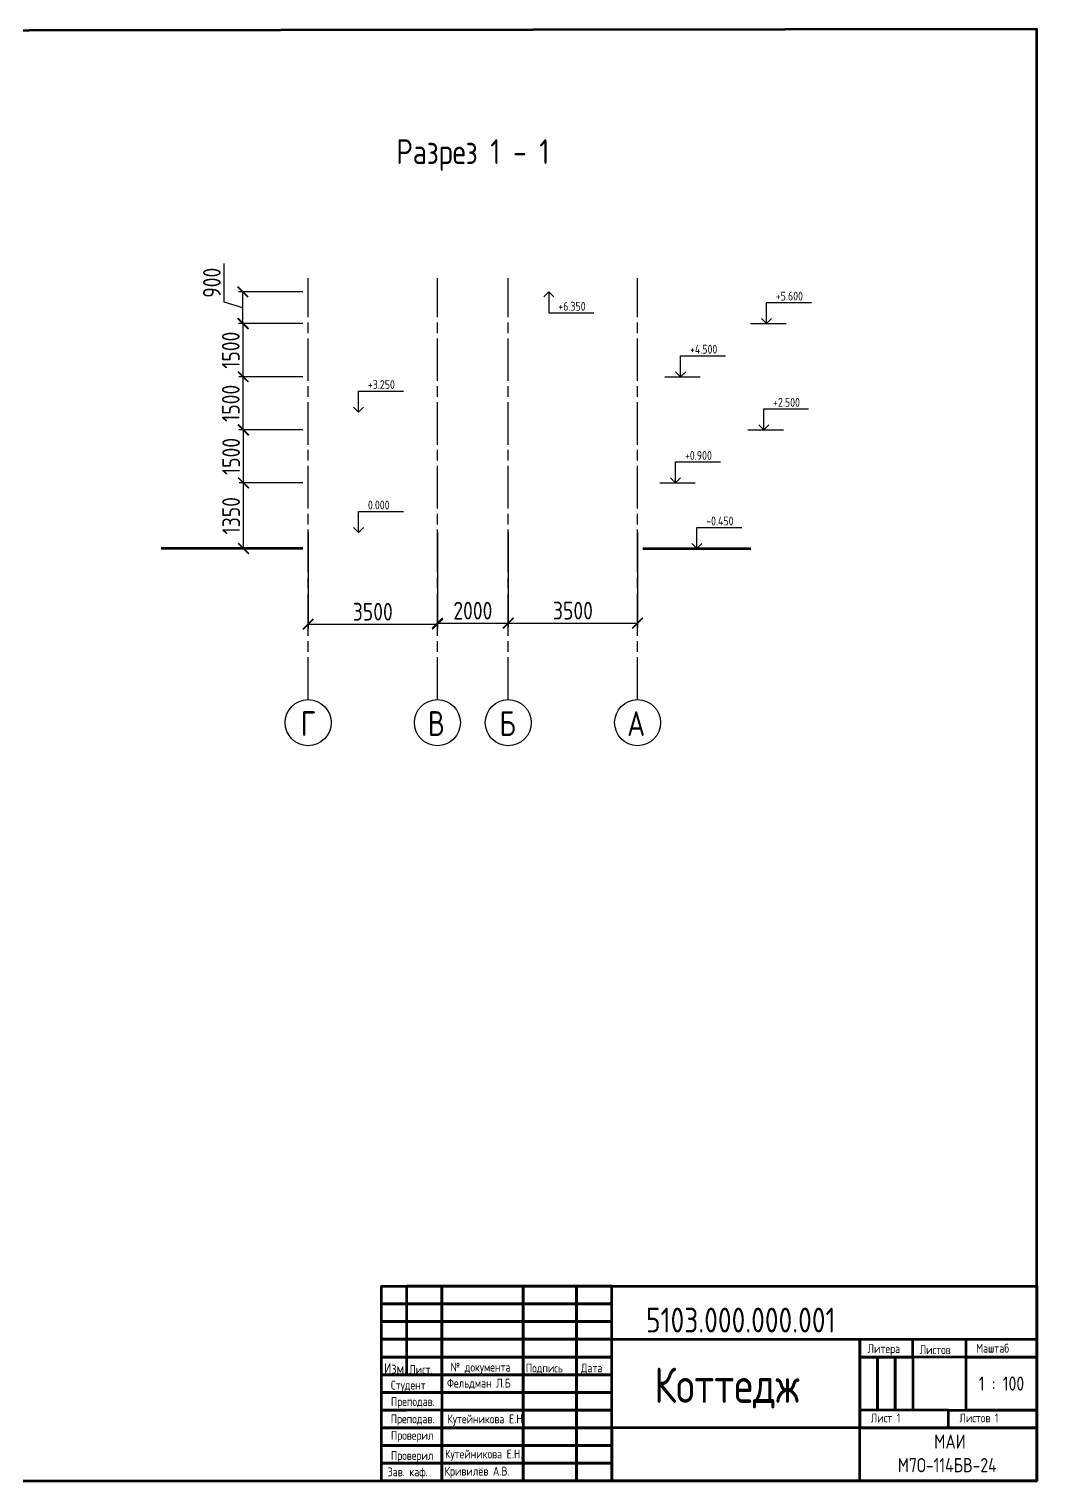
# Paper-space layout 'A2' of a CAD drawing. Header units: millimetres. Extents: x 20 to 589, y 5 to 415.
# Drawn here: x 304.5 to 589, y 5 to 415 of the extents above; entities that cross this region are included whole.
import ezdxf

# ---------------------------------------------------------------- set-up
doc = ezdxf.new("R2010")
doc.units = ezdxf.units.MM
doc.linetypes.add('AM_ISO08W050', pattern=[18, 12, -1.5, 3, -1.5])
for name, color, linetype, lineweight in [('MD_Штриховка', 7, 'Continuous', 25), ('Красный', 1, 'AM_ISO08W050', 30), ('Основная', 5, 'Continuous', 70), ('Основной', 5, 'Continuous', 70), ('Размеры', 3, 'Continuous', 30), ('Текст', 7, 'Continuous', 20)]:
    doc.layers.add(name, color=color, linetype=linetype, lineweight=lineweight)
doc.styles.get("Standard").update_dxf_attribs({"font": 'arial.ttf'})
doc.styles.add('ГОСТ', font='GOST_A.TTF')
doc.dimstyles.new('Apx$0', dxfattribs={"dimtxt": 5, "dimasz": 3, "dimexe": 1.25, "dimexo": 0, "dimgap": 1, "dimtad": 1, "dimdsep": 46, "dimtxsty": 'ГОСТ', "dimblk": 'ARCHTICK', "dimcen": 5, "dimclrd": 256, "dimclre": 256, "dimclrt": 256, "dimadec": 0, "dimazin": 2, "dimtp": 0.1, "dimtm": 0.1, "dimtfac": 0.71, "dimtmove": 1, "dimatfit": 3, "dimldrblk": 'NONE', "dimfxl": 1, "dimlwd": -1, "dimlwe": -1, "dimarcsym": 0})

# ---------------------------------------------------------------- blocks, each defined once
blk = doc.blocks.new('_ArchTick')
at = {"color": 0, "linetype": 'ByBlock', "const_width": 0.15}
blk.add_lwpolyline([(-0.5, -0.5), (0.5, 0.5)], dxfattribs=at)
blk = doc.blocks.new('*D40')
at = {"layer": 'Defpoints', "color": 0, "transparency": 16777216}
for p in [(383.27, 272.81), (419.77, 272.81), (419.77, 246.96)]:
    blk.add_point(p, dxfattribs=at)
at = {"layer": 'Размеры', "transparency": 16777216}
for p, q in [((383.27, 272.81), (383.27, 245.71)), ((419.77, 272.81), (419.77, 245.71)), ((383.27, 246.96), (419.77, 246.96))]:
    blk.add_line(p, q, dxfattribs=at)
at = {"layer": 'Размеры', "transparency": 16777216, "xscale": 3, "yscale": 3, "zscale": 3, "rotation": 180}
blk.add_blockref('_ArchTick', (383.27, 246.96), dxfattribs=at)
at = {"layer": 'Размеры', "transparency": 16777216, "xscale": 3, "yscale": 3, "zscale": 3}
blk.add_blockref('_ArchTick', (419.77, 246.96), dxfattribs=at)
at = {"layer": 'Размеры', "transparency": 16777216, "insert": (401.52, 250.46), "char_height": 5, "attachment_point": 5, "style": 'ГОСТ'}
blk.add_mtext('3500', dxfattribs=at)
blk = doc.blocks.new('_None')
blk = doc.blocks.new('*D41')
at = {"layer": 'Defpoints', "color": 0, "transparency": 16777216}
for p in [(419.77, 272.81), (439.77, 272.81), (439.77, 247.26)]:
    blk.add_point(p, dxfattribs=at)
at = {"layer": 'Размеры', "transparency": 16777216}
for p, q in [((419.77, 272.81), (419.77, 246.01)), ((439.77, 272.81), (439.77, 246.01)), ((419.77, 247.26), (439.77, 247.26))]:
    blk.add_line(p, q, dxfattribs=at)
at = {"layer": 'Размеры', "transparency": 16777216, "xscale": 3, "yscale": 3, "zscale": 3, "rotation": 180}
blk.add_blockref('_ArchTick', (419.77, 247.26), dxfattribs=at)
at = {"layer": 'Размеры', "transparency": 16777216, "xscale": 3, "yscale": 3, "zscale": 3}
blk.add_blockref('_ArchTick', (439.77, 247.26), dxfattribs=at)
at = {"layer": 'Размеры', "transparency": 16777216, "insert": (429.77, 250.76), "char_height": 5, "attachment_point": 5, "style": 'ГОСТ'}
blk.add_mtext('2000', dxfattribs=at)
blk = doc.blocks.new('*D42')
at = {"layer": 'Defpoints', "color": 0, "transparency": 16777216}
for p in [(439.77, 272.81), (476.27, 272.81), (476.27, 247.26)]:
    blk.add_point(p, dxfattribs=at)
at = {"layer": 'Размеры', "transparency": 16777216}
for p, q in [((439.77, 272.81), (439.77, 246.01)), ((476.27, 272.81), (476.27, 246.01)), ((439.77, 247.26), (476.27, 247.26))]:
    blk.add_line(p, q, dxfattribs=at)
at = {"layer": 'Размеры', "transparency": 16777216, "xscale": 3, "yscale": 3, "zscale": 3, "rotation": 180}
blk.add_blockref('_ArchTick', (439.77, 247.26), dxfattribs=at)
at = {"layer": 'Размеры', "transparency": 16777216, "xscale": 3, "yscale": 3, "zscale": 3}
blk.add_blockref('_ArchTick', (476.27, 247.26), dxfattribs=at)
at = {"layer": 'Размеры', "transparency": 16777216, "insert": (458.02, 250.76), "char_height": 5, "attachment_point": 5, "style": 'ГОСТ'}
blk.add_mtext('3500', dxfattribs=at)
blk = doc.blocks.new('*D43')
at = {"layer": 'Defpoints', "color": 0, "transparency": 16777216}
for p in [(365.04, 286.81), (381.77, 286.81), (381.77, 268.31)]:
    blk.add_point(p, dxfattribs=at)
at = {"layer": 'Размеры', "transparency": 16777216}
for p, q in [((381.77, 286.81), (363.79, 286.81)), ((365.04, 268.31), (365.04, 286.81)), ((381.77, 268.31), (363.79, 268.31))]:
    blk.add_line(p, q, dxfattribs=at)
at = {"layer": 'Размеры', "transparency": 16777216, "xscale": 3, "yscale": 3, "zscale": 3}
for p, rotation in [((365.04, 286.81), 90), ((365.04, 268.31), 270)]:
    blk.add_blockref('_ArchTick', p, dxfattribs=dict(at, rotation=rotation))
at = {"layer": 'Размеры', "transparency": 16777216, "insert": (361.54, 277.56), "char_height": 5, "attachment_point": 5, "rotation": 90, "style": 'ГОСТ'}
blk.add_mtext('1350', dxfattribs=at)
blk = doc.blocks.new('*D44')
at = {"layer": 'Defpoints', "color": 0, "transparency": 16777216}
for p in [(365.04, 301.81), (381.77, 301.81), (381.77, 286.81)]:
    blk.add_point(p, dxfattribs=at)
at = {"layer": 'Размеры', "transparency": 16777216}
for p, q in [((381.77, 301.81), (363.79, 301.81)), ((365.04, 286.81), (365.04, 301.81)), ((381.77, 286.81), (363.79, 286.81))]:
    blk.add_line(p, q, dxfattribs=at)
at = {"layer": 'Размеры', "transparency": 16777216, "xscale": 3, "yscale": 3, "zscale": 3}
for p, rotation in [((365.04, 301.81), 90), ((365.04, 286.81), 270)]:
    blk.add_blockref('_ArchTick', p, dxfattribs=dict(at, rotation=rotation))
at = {"layer": 'Размеры', "transparency": 16777216, "insert": (361.54, 294.31), "char_height": 5, "attachment_point": 5, "rotation": 90, "style": 'ГОСТ'}
blk.add_mtext('1500', dxfattribs=at)
blk = doc.blocks.new('*D45')
at = {"layer": 'Defpoints', "color": 0, "transparency": 16777216}
for p in [(364.95, 316.81), (381.77, 316.81), (381.77, 301.81)]:
    blk.add_point(p, dxfattribs=at)
at = {"layer": 'Размеры', "transparency": 16777216}
for p, q in [((381.77, 316.81), (363.7, 316.81)), ((364.95, 301.81), (364.95, 316.81)), ((381.77, 301.81), (363.7, 301.81))]:
    blk.add_line(p, q, dxfattribs=at)
at = {"layer": 'Размеры', "transparency": 16777216, "xscale": 3, "yscale": 3, "zscale": 3}
for p, rotation in [((364.95, 316.81), 90), ((364.95, 301.81), 270)]:
    blk.add_blockref('_ArchTick', p, dxfattribs=dict(at, rotation=rotation))
at = {"layer": 'Размеры', "transparency": 16777216, "insert": (361.44, 309.31), "char_height": 5, "attachment_point": 5, "rotation": 90, "style": 'ГОСТ'}
blk.add_mtext('1500', dxfattribs=at)
blk = doc.blocks.new('*D46')
at = {"layer": 'Defpoints', "color": 0, "transparency": 16777216}
for p in [(364.95, 331.81), (381.77, 331.81), (381.77, 316.81)]:
    blk.add_point(p, dxfattribs=at)
at = {"layer": 'Размеры', "transparency": 16777216}
for p, q in [((381.77, 331.81), (363.7, 331.81)), ((364.95, 316.81), (364.95, 331.81)), ((381.77, 316.81), (363.7, 316.81))]:
    blk.add_line(p, q, dxfattribs=at)
at = {"layer": 'Размеры', "transparency": 16777216, "xscale": 3, "yscale": 3, "zscale": 3}
for p, rotation in [((364.95, 331.81), 90), ((364.95, 316.81), 270)]:
    blk.add_blockref('_ArchTick', p, dxfattribs=dict(at, rotation=rotation))
at = {"layer": 'Размеры', "transparency": 16777216, "insert": (361.44, 324.31), "char_height": 5, "attachment_point": 5, "rotation": 90, "style": 'ГОСТ'}
blk.add_mtext('1500', dxfattribs=at)
blk = doc.blocks.new('*D47')
at = {"layer": 'Defpoints', "color": 0, "transparency": 16777216}
for p in [(364.85, 340.81), (381.77, 340.81), (381.77, 331.81)]:
    blk.add_point(p, dxfattribs=at)
at = {"layer": 'Размеры', "transparency": 16777216}
for p, q in [((359.6, 337.89), (359.6, 348.82)), ((381.77, 340.81), (363.6, 340.81)), ((364.85, 331.81), (364.85, 340.81)), ((364.85, 336.31), (359.6, 337.89)), ((381.77, 331.81), (363.6, 331.81))]:
    blk.add_line(p, q, dxfattribs=at)
at = {"layer": 'Размеры', "transparency": 16777216, "xscale": 3, "yscale": 3, "zscale": 3}
for p, rotation in [((364.85, 340.81), 90), ((364.85, 331.81), 270)]:
    blk.add_blockref('_ArchTick', p, dxfattribs=dict(at, rotation=rotation))
at = {"layer": 'Размеры', "transparency": 16777216, "insert": (356.1, 343.35), "char_height": 5, "attachment_point": 5, "rotation": 90, "style": 'ГОСТ'}
blk.add_mtext('900', dxfattribs=at)

psp = doc.layouts.new('A2')

# ---------------------------------------------------------------- linework, layer by layer
at = {"layer": 'Красный'}
for p, q in [((383.27031, 225.63213), (383.27031, 344.61008)), ((419.77031, 225.63213), (419.77031, 344.61008)), ((439.77031, 225.63213), (439.77031, 344.61008)), ((476.27031, 225.63213), (476.27031, 344.61008))]:
    psp.add_line(p, q, dxfattribs=at)
at = {"layer": 'Красный', "linetype": 'ByBlock'}
for centre in [(383.27031, 219.13213), (419.77031, 219.13213), (439.77031, 219.13213), (476.27031, 219.13213)]:
    psp.add_circle(centre, 6.5, dxfattribs=at)
at = {"layer": 'Основная'}
for p, q in [((381.77031, 268.31008), (341.77031, 268.31008)), ((477.77031, 268.31008), (508.21544, 268.31008))]:
    psp.add_line(p, q, dxfattribs=at)
at = {"layer": 'Основной'}
for p, q in [((554, 40), (554, 45)), ((569, 25), (569, 45))]:
    psp.add_line(p, q, dxfattribs=at)
for points in [[(20.13, 5), (589, 5), (589, 415), (19.99359, 414.23219)], [(589, 5), (404, 5), (404, 60), (589, 60)], [(404, 60), (411, 60), (411, 55), (404, 55)], [(411, 55), (421, 55), (421, 60), (411, 60)], [(421, 55), (444, 55), (444, 60), (421, 60)], [(444, 55), (459, 55), (459, 60), (444, 60)], [(459, 55), (469, 55), (469, 60), (459, 60)], [(404, 55), (411, 55), (411, 50), (404, 50)], [(411, 50), (421, 50), (421, 55), (411, 55)], [(421, 50), (444, 50), (444, 55), (421, 55)], [(444, 50), (459, 50), (459, 55), (444, 55)], [(459, 50), (469, 50), (469, 55), (459, 55)], [(404, 50), (411, 50), (411, 45), (404, 45)], [(411, 45), (421, 45), (421, 50), (411, 50)], [(421, 45), (444, 45), (444, 50), (421, 50)], [(444, 45), (459, 45), (459, 50), (444, 50)], [(459, 45), (469, 45), (469, 50), (459, 50)], [(404, 45), (411, 45), (411, 40), (404, 40)], [(411, 40), (421, 40), (421, 45), (411, 45)], [(421, 40), (444, 40), (444, 45), (421, 45)], [(444, 40), (459, 40), (459, 45), (444, 45)], [(459, 40), (469, 40), (469, 45), (459, 45)], [(539, 20), (469, 20), (469, 45), (539, 45)], [(589, 20), (539, 20), (539, 45), (589, 45)], [(539, 45), (589, 45), (589, 40), (539, 40)], [(404, 40), (411, 40), (411, 35), (404, 35)], [(411, 35), (421, 35), (421, 40), (411, 40)], [(421, 35), (444, 35), (444, 40), (421, 40)], [(444, 35), (459, 35), (459, 40), (444, 40)], [(459, 35), (469, 35), (469, 40), (459, 40)], [(539, 40), (544, 40), (544, 25), (539, 25)], [(544, 40), (549, 40), (549, 25), (544, 25)], [(549, 40), (554, 40), (554, 25), (549, 25)], [(589, 25), (569, 25), (569, 40), (589, 40)], [(421, 30), (444, 30), (444, 35), (421, 35)], [(444, 30), (459, 30), (459, 35), (444, 35)], [(459, 30), (469, 30), (469, 35), (459, 35)], [(421, 25), (444, 25), (444, 30), (421, 30)], [(444, 25), (459, 25), (459, 30), (444, 30)], [(459, 25), (469, 25), (469, 30), (459, 30)], [(421, 20), (444.08506, 20), (444, 25), (421, 25)], [(444, 20), (459, 20), (459, 25), (444, 25)], [(459, 20), (469, 20), (469, 25), (459, 25)], [(539, 20), (564, 20), (564, 25), (539, 25)], [(564, 25), (589, 25), (589, 20), (564, 20)], [(421, 15), (444, 15), (444, 20), (421, 20)], [(444, 15), (459, 15), (459, 20), (444, 20)], [(459, 15), (469, 15), (469, 20), (459, 20)], [(469, 5), (539, 5), (539, 20), (469, 20)], [(539, 20), (589, 20), (589, 5), (539, 5)], [(421, 10), (444, 10), (444, 15), (421, 15)], [(444, 10), (459, 10), (459, 15), (444, 15)], [(459, 10), (469, 10), (469, 15), (459, 15)], [(421, 5), (444, 5), (444, 10), (421, 10)], [(444, 5), (459, 5), (459, 10), (444, 10)], [(459, 5), (469, 5), (469, 10), (459, 10)]]:
    psp.add_lwpolyline(points, close=True, dxfattribs=at)
for points in [[(411, 30), (404, 30), (404, 35), (411, 35)], [(411, 30), (421, 30), (421, 35), (411, 35)], [(411, 25), (404, 25), (404, 30), (411, 30)], [(421, 30), (411, 30)], [(411, 20), (404, 20), (404, 25), (411, 25)], [(411, 20), (421, 20), (421, 25), (411, 25)], [(411, 15), (404, 15), (404, 20), (411, 20)], [(411, 15), (421, 15), (421, 20), (411, 20)], [(411, 10), (404, 10), (404, 15), (411, 15)], [(411, 10), (421, 10), (421, 15), (411, 15)], [(411, 5), (404, 5), (404, 10), (411, 10)], [(411, 5), (421, 5), (421, 10), (411, 10)]]:
    psp.add_lwpolyline(points, dxfattribs=at)
at = {"layer": 'Размеры'}
for p, q in [((451.25538, 340.81008), (449.84116, 339.39587)), ((451.25538, 340.81008), (451.25538, 334.87181)), ((451.25538, 340.81008), (452.66959, 339.39587)), ((512.65306, 331.81008), (512.65306, 337.74836)), ((512.65306, 337.74836), (525.31471, 337.74836)), ((451.25538, 334.87181), (463.91703, 334.87181)), ((512.65306, 331.81008), (511.23885, 333.2243)), ((512.65306, 331.81008), (514.06727, 333.2243)), ((508.17812, 331.81008), (518.17812, 331.81008)), ((488.42976, 316.81008), (488.42976, 322.74836)), ((488.42976, 322.74836), (501.09141, 322.74836)), ((483.95482, 316.81008), (493.95482, 316.81008)), ((488.42976, 316.81008), (487.01554, 318.2243)), ((488.42976, 316.81008), (489.84397, 318.2243)), ((397.50436, 306.81008), (397.50436, 312.74836)), ((397.50436, 312.74836), (410.16601, 312.74836)), ((397.50436, 306.81008), (396.09015, 308.2243)), ((397.50436, 306.81008), (398.91857, 308.2243)), ((511.88701, 301.81008), (511.88701, 307.74836)), ((511.88701, 307.74836), (524.54867, 307.74836)), ((507.41208, 301.81008), (517.41208, 301.81008)), ((511.88701, 301.81008), (510.4728, 303.2243)), ((511.88701, 301.81008), (513.30123, 303.2243)), ((487.00192, 286.81008), (487.00192, 292.74836)), ((487.00192, 292.74836), (499.66358, 292.74836)), ((487.00192, 286.81008), (485.58771, 288.2243)), ((487.00192, 286.81008), (488.41614, 288.2243)), ((482.52699, 286.81008), (492.52699, 286.81008)), ((397.50436, 272.81008), (397.50436, 278.74836)), ((397.50436, 278.74836), (410.16601, 278.74836)), ((397.50436, 272.81008), (396.09015, 274.2243)), ((397.50436, 272.81008), (398.91857, 274.2243)), ((492.99288, 268.31008), (492.99288, 274.24836)), ((492.99288, 274.24836), (505.65453, 274.24836)), ((492.99288, 268.31008), (491.57866, 269.7243)), ((492.99288, 268.31008), (494.40709, 269.7243))]:
    psp.add_line(p, q, dxfattribs=at)

# ---------------------------------------------------------------- texts
at = {"layer": 'MD_Штриховка', "insert": (429.77031, 374.97349), "char_height": 7, "width": 45.5300214, "attachment_point": 8}
psp.add_mtext('{\\fGOST type A|b0|i0|c204|p34;Разрез 1 - 1}', dxfattribs=at)
at = {"layer": 'Красный', "char_height": 7, "attachment_point": 3}
for s, insert in [('{\\fGOST type A|b0|i0|c204|p34;Г}', (385.40325, 222.38117)), ('{\\fGOST type A|b0|i0|c0|p34;B}', (421.90325, 222.38117)), ('{\\fGOST type A|b0|i0|c204|p34;Б}', (441.90325, 222.38117)), ('{\\fGOST type A|b0|i0|c204|p34;А}', (478.40325, 222.38117))]:
    psp.add_mtext_dynamic_manual_height_columns(s, width=9.7775013, gutter_width=12.5, heights=[0], dxfattribs=dict(at, insert=insert))
at = {"layer": 'Размеры', "char_height": 2.5, "attachment_point": 1}
for s, insert in [('{\\fGOST type A|b0|i0|c0|p34;+5.600}', (515.29948, 340.83672)), ('{\\fGOST type A|b0|i0|c0|p34;+6.350}', (453.9018, 337.96017)), ('{\\fGOST type A|b0|i0|c0|p34;+4.500}', (491.07618, 325.83672)), ('{\\fGOST type A|b0|i0|c0|p34;+3.250}', (400.15078, 315.83672)), ('{\\fGOST type A|b0|i0|c0|p34;+2.500}', (514.53343, 310.83672)), ('{\\fGOST type A|b0|i0|c0|p34;+0.900}', (489.64834, 295.83672)), ('{\\fGOST type A|b0|i0|c204|p34;0.000}', (400.15078, 281.83672)), ('{\\fGOST type A|b0|i0|c0|p34;-0.450}', (495.6393, 277.33672))]:
    psp.add_mtext_dynamic_manual_height_columns(s, width=12.3886258, gutter_width=12.5, heights=[0], dxfattribs=dict(at, insert=insert))
at = {"layer": 'Текст', "style": 'ГОСТ'}
for s, width, heights, insert, char_height, attachment_point in [('5103.000.000.001', 95.6888729, [0], (478.65645, 53.925), 7, 1), ('Литера', 15, [0], (541.18127, 43.622), 2.5, 1), ('Листов', 15, [0], (555.88522, 43.31352), 2.5, 1), ('Маштаб', 30, [0], (571.81155, 43.72132), 2.5, 1), ('Изм.', 4.2452906, [0], (404.67918, 38.2819), 3, 1), ('№ документа', 22.3123914, [0], (423.47479, 38.39229), 2.5, 1), ('Коттедж', 18.5843388, [0], (480.97682, 37.04497), 10, 1), ('Студент', 17, [0], (406.64782, 33.31485), 2.5, 1), ('Фельдман Л.Б', 18.5843388, [0], (422.46519, 33.86781), 2.5, 1), ('1 : 100', 20, [0], (579, 32.5), 4, 5), ('Преподав.', 17, [0], (406.64457, 28.67828), 2.5, 1), ('Преподав.', 17, [0], (406.58702, 23.79748), 2.5, 1), ('Лист 1', 25, [0], (542.10445, 24.05087), 2.5, 1), ('Листов 1', 25, [0], (567.10445, 24.05087), 2.5, 1), ('Проверил', 14.3468595, [0], (406.65314, 19.12791), 2.5, 1), ('\\pi20.99571;МАИ\\P\\pi10.70264;М7О-114БВ-24', 50, [0], (539, 18.12823), 4, 1), ('Проверил', 14.3468595, [0], (406.65314, 13.43155), 2.5, 1), ('Зав. каф.', 13.024514, [7.57972], (405.72754, 8.81853), 2.5, 1)]:
    psp.add_mtext_dynamic_manual_height_columns(s, width=width, gutter_width=12.5, heights=heights, dxfattribs=dict(at, insert=insert, char_height=char_height, attachment_point=attachment_point))
at = {"layer": 'Текст', "insert": (411.80987, 37.74007), "char_height": 2.5, "width": 6.2562545, "attachment_point": 1, "style": 'ГОСТ'}
psp.add_mtext('Лист.', dxfattribs=at)
at = {"layer": 'Текст', "char_height": 2.5, "attachment_point": 1, "style": 'ГОСТ'}
for s, insert in [('Подпись', (444.72726, 38.1496)), ('Дата', (460.28877, 38.1649))]:
    psp.add_mtext(s, dxfattribs=dict(at, insert=insert))
at = {"layer": 'Текст', "color": 5, "char_height": 2.5, "attachment_point": 1, "style": 'ГОСТ'}
for insert in [(422.58253, 23.76891), (421.93117, 13.87331)]:
    psp.add_mtext_dynamic_manual_height_columns('{\\C256;Кутейникова Е.Н.}', width=21.9619689, gutter_width=12.5, heights=[0], dxfattribs=dict(at, insert=insert))
at = {"layer": 'Текст', "color": 0, "insert": (421.77191, 9.01625), "char_height": 2.5, "attachment_point": 1, "style": 'ГОСТ'}
psp.add_mtext_dynamic_manual_height_columns('Кривилёв А.В.', width=23, gutter_width=12.5, heights=[3.12868], dxfattribs=at)

# ---------------------------------------------------------------- dimensions: what is measured, and where the dimension line sits
at = {"layer": 'Размеры'}
for base, p1, p2, picture, middle in [((364.85122, 340.81008), (381.77031, 331.81008), (381.77031, 340.81008), '*D47', (356.09765, 338.88562)), ((364.94761, 331.81008), (381.77031, 316.81008), (381.77031, 331.81008), '*D46', (361.44404, 324.31008)), ((364.94709, 316.81008), (381.77031, 301.81008), (381.77031, 316.81008), '*D45', (361.44351, 309.31008)), ((365.04167, 301.81008), (381.77031, 286.81008), (381.77031, 301.81008), '*D44', (361.5381, 294.31008))]:
    dim = psp.add_linear_dim(base=base, p1=p1, p2=p2, angle=90, dimstyle='Apx$0', override={"dimlfac": -100}, dxfattribs=at)
    dim.commit()
    dim.dimension.update_dxf_attribs({"geometry": picture, "text_midpoint": middle})
dim = psp.add_linear_dim(base=(365.04167, 286.81008), p1=(381.77031, 268.31008), p2=(381.77031, 286.81008), angle=90, text='1350', dimstyle='Apx$0', override={"dimpost": ''}, dxfattribs=at)
dim.commit()
dim.dimension.update_dxf_attribs({"geometry": '*D43', "text_midpoint": (361.5381, 277.56008)})
for base, p1, p2, picture, middle in [((419.77031, 246.95912), (383.27031, 272.81008), (419.77031, 272.81008), '*D40', (401.52031, 250.4609)), ((476.27031, 247.25763), (439.77031, 272.81008), (476.27031, 272.81008), '*D42', (458.02031, 250.75941))]:
    dim = psp.add_linear_dim(base=base, p1=p1, p2=p2, text='3500', dimstyle='Apx$0', override={"dimlfac": -100, "dimpost": ''}, dxfattribs=at)
    dim.commit()
    dim.dimension.update_dxf_attribs({"geometry": picture, "text_midpoint": middle})
dim = psp.add_linear_dim(base=(439.77031, 247.25763), p1=(419.77031, 272.81008), p2=(439.77031, 272.81008), dimstyle='Apx$0', override={"dimlfac": -100}, dxfattribs=at)
dim.commit()
dim.dimension.update_dxf_attribs({"geometry": '*D41', "text_midpoint": (429.77031, 250.75941)})

doc.saveas('drawing.dxf')
